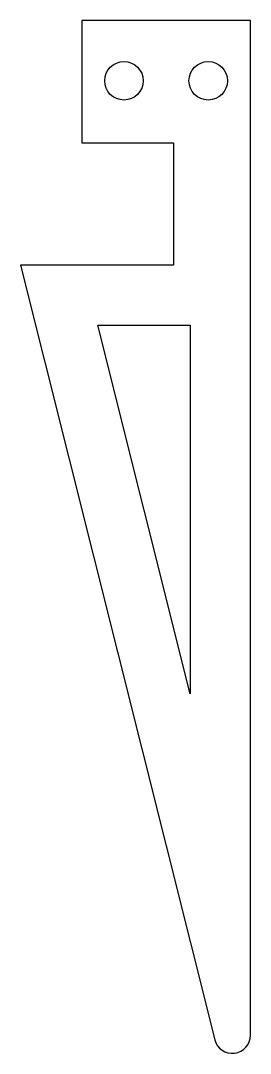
# Model space of a CAD drawing. Header units: millimetres. Extents: x -19.1 to 0, y -186.1 to -100.2.
import ezdxf

# ---------------------------------------------------------------- set-up
doc = ezdxf.new("R2010")
doc.units = ezdxf.units.MM
doc.layers.get('0').update_dxf_attribs({"linetype": 'CONTINUOUS'})

msp = doc.modelspace()

# ---------------------------------------------------------------- linework, layer by layer
msp.add_lwpolyline([(-19.08, -120.54), (-2.955, -184.921, 0.884251), (0, -184.557), (0, -100.22), (-14, -100.22), (-14, -110.38), (-6.38, -110.38), (-6.38, -120.54)], format="xyb", close=True)
msp.add_lwpolyline([(-5, -125.54), (-5, -156.177), (-12.673, -125.54)], close=True)
for centre in [(-10.5, -105.22), (-3.5, -105.22)]:
    msp.add_circle(centre, 1.6)

doc.saveas('drawing.dxf')
